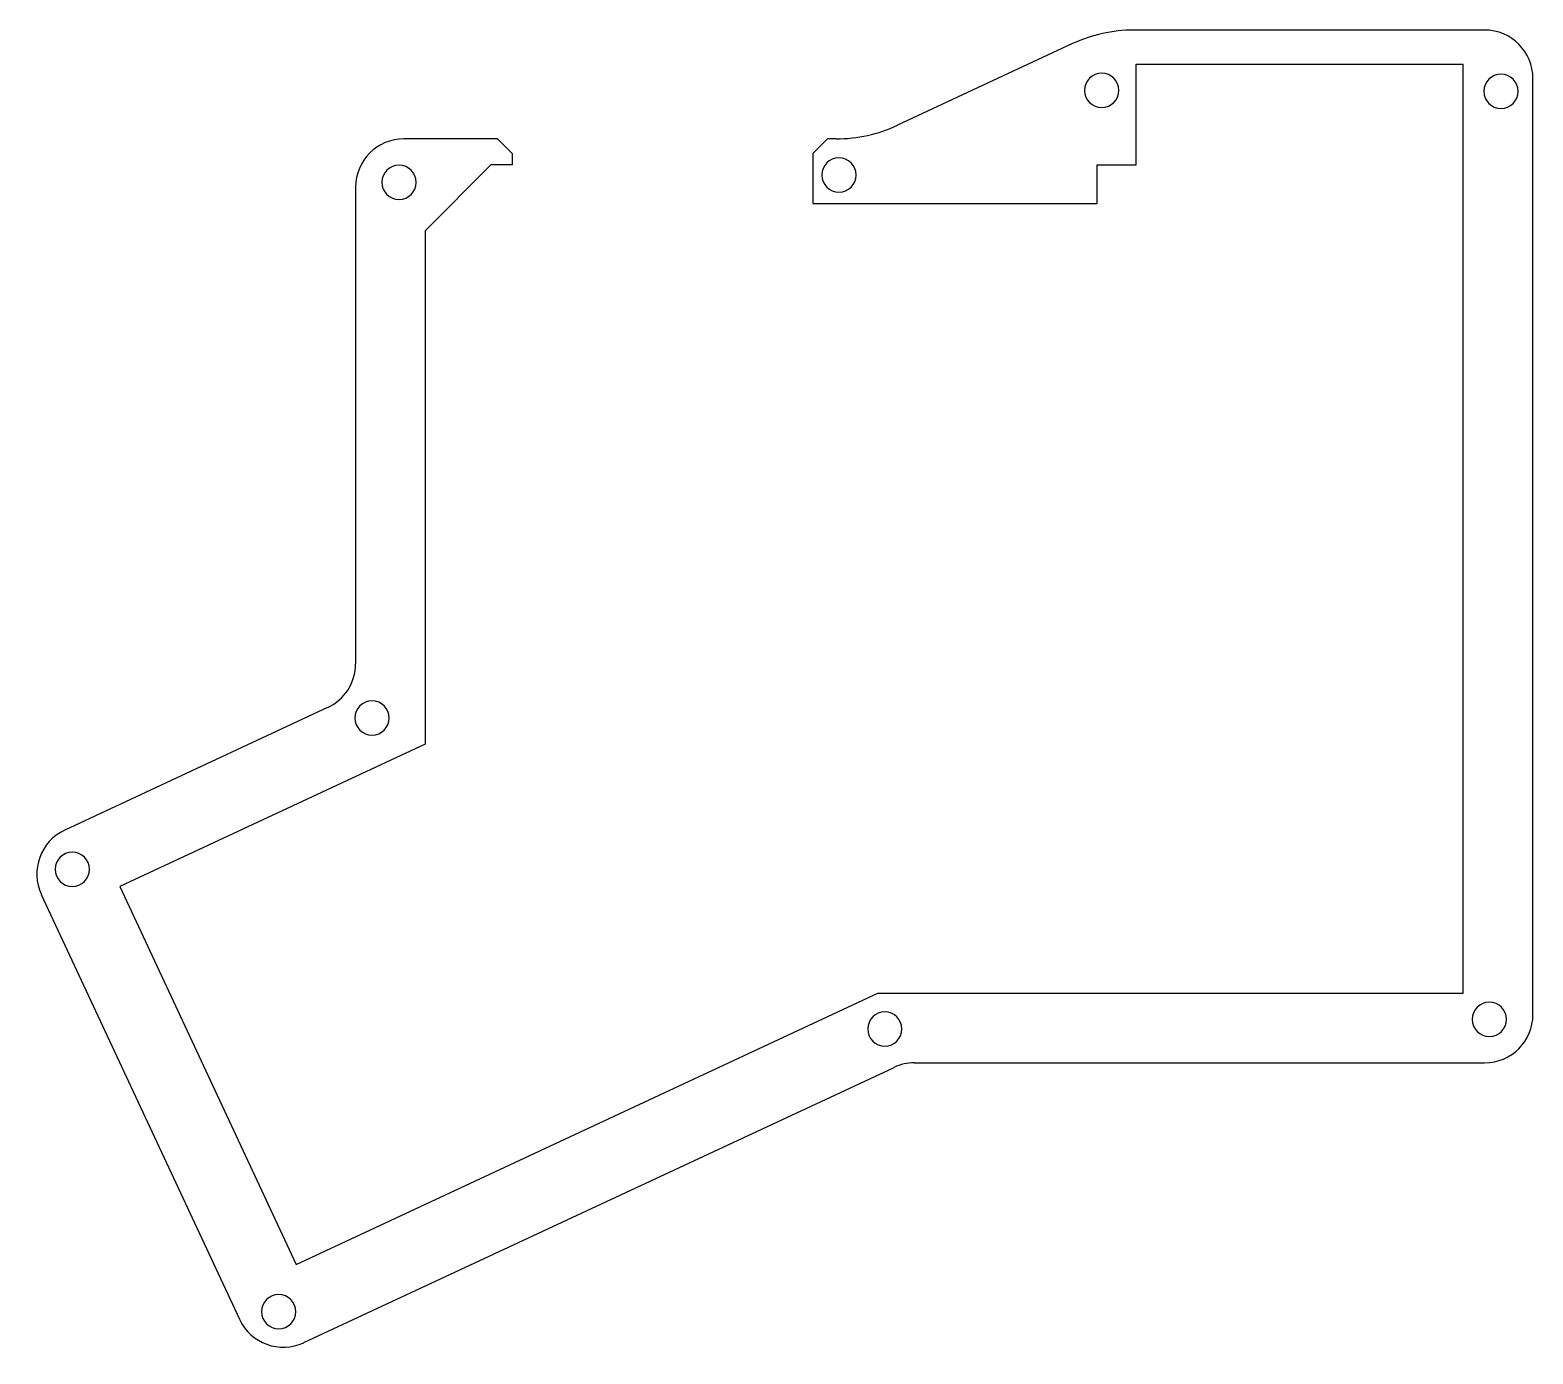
# Model space of a CAD drawing. Extents: x -335 to -137, y -90 to 84.
import ezdxf

# ---------------------------------------------------------------- set-up
doc = ezdxf.new("R2010")
doc.units = 0
doc.layers.get('0').update_dxf_attribs({"linetype": 'continuous'})

# ---------------------------------------------------------------- blocks, each defined once
blk = doc.blocks.new('PART__FEATURE')
at = {"color": 0}
for p, q in [((-143.65, 83.83), (-189.74, 83.83)), ((-197.79, 82.05), (-220.79, 71.32)), ((-189.45, 79.33), (-146.45, 79.33)), ((-189.45, 66.11), (-189.45, 79.33)), ((-146.45, -42.73), (-146.45, 79.33)), ((-137.3, -45.52), (-137.3, 77.48)), ((-273.33, 69.54), (-285.64, 69.54)), ((-271.43, 67.63), (-273.33, 69.54)), ((-230.01, 69.54), (-231.92, 67.63)), ((-228.84, 69.54), (-230.01, 69.54)), ((-271.43, 67.63), (-271.43, 66.11)), ((-231.92, 67.63), (-231.92, 61.03)), ((-274.21, 66.11), (-282.85, 57.47)), ((-271.43, 66.11), (-274.21, 66.11)), ((-194.58, 66.11), (-189.45, 66.11)), ((-194.58, 61.03), (-194.58, 66.11)), ((-291.99, 63.19), (-291.99, 0.57)), ((-231.92, 61.03), (-194.58, 61.03)), ((-282.85, 57.47), (-282.85, -9.99)), ((-295.66, -5.18), (-330.21, -21.3)), ((-282.85, -9.99), (-322.97, -28.71)), ((-322.97, -28.71), (-299.79, -78.38)), ((-333.28, -29.74), (-307.23, -85.57)), ((-299.79, -78.38), (-223.39, -42.73)), ((-223.39, -42.73), (-146.45, -42.73)), ((-298.8, -88.64), (-221.25, -52.47)), ((-218.56, -51.87), (-143.65, -51.87))]:
    blk.add_line(p, q, dxfattribs=at)
for centre, radius, start, end in [((-189.74, 64.78), 19.05, 90, 115), ((-143.65, 77.48), 6.35, 0, 90), ((-193.96, 75.9), 2.25, 0, -180), ((-141.51, 75.77), 2.25, 0, -180), ((-193.96, 75.9), 2.25, -180, 0), ((-141.51, 75.77), 2.25, -180, 0), ((-228.84, 88.59), 19.05, -90, -65), ((-285.64, 63.19), 6.35, 90, -180), ((-286.28, 63.82), 2.25, 0, -180), ((-228.49, 64.78), 2.25, 0, -180), ((-286.28, 63.82), 2.25, -180, 0), ((-228.49, 64.78), 2.25, -180, 0), ((-298.34, 0.57), 6.35, -64.9937, 0), ((-289.83, -6.57), 2.25, 0, -180), ((-289.83, -6.57), 2.25, -180, 0), ((-327.52, -27.05), 6.35, 115.0063, -154.9937), ((-329.21, -26.44), 2.25, 0, -180), ((-329.21, -26.44), 2.25, -180, 0), ((-222.46, -47.43), 2.25, 0, -180), ((-143.02, -46.16), 2.25, 0, -180), ((-143.02, -46.16), 2.25, -180, 0), ((-143.65, -45.52), 6.35, -90, 0), ((-222.46, -47.43), 2.25, -180, 0), ((-218.56, -58.22), 6.35, 90, 115.0063), ((-302.09, -84.57), 2.25, 0, -180), ((-302.09, -84.57), 2.25, -180, 0), ((-301.48, -82.89), 6.35, -154.9937, -64.9937)]:
    blk.add_arc(centre, radius, start, end, dxfattribs=at)

msp = doc.modelspace()

# ---------------------------------------------------------------- block references
at = {"color": 0}
msp.add_blockref('PART__FEATURE', (0, 0), dxfattribs=at)

doc.saveas('drawing.dxf')
